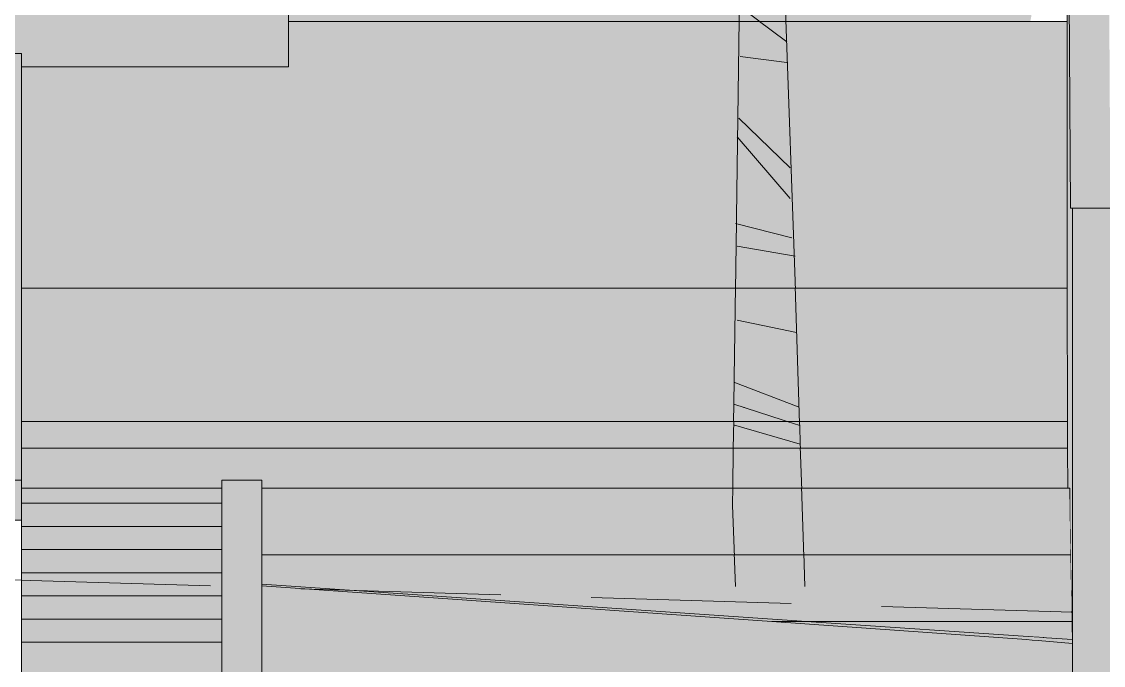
# Model space of a CAD drawing. Header units: centimetres. Extents: x -4381 to 5639, y -3920 to 4826.
# Drawn here: x 88.27 to 96.38, y 30.81 to 35.64 of the extents above; entities that cross this region are included whole.
import ezdxf
from ezdxf.xclip import XClip

# ---------------------------------------------------------------- set-up
doc = ezdxf.new("R2010")
doc.units = ezdxf.units.CM
doc.header["$MEASUREMENT"] = 0
doc.header["$XCLIPFRAME"] = 0
doc.set_wipeout_variables(frame=1)
doc.linetypes.add('Traits', pattern=[0.217778, 0.15, -0.067778])
doc.linetypes.add('Wipeout_Contour', pattern=[100, 0, -100])
for name, color, linetype in [('0- SITE', 7, 'Continuous'), ('Dalles', 7, 'Continuous'), ('Drawing & Figure', 7, 'Continuous'), ('Mur de clôture', 7, 'Continuous'), ('Structural - Bearing', 7, 'Continuous')]:
    doc.layers.add(name, color=color, linetype=linetype)
for name, color, linetype, lineweight in [('0- SITE_Pen_No__1', 7, 'Continuous', 5), ('00- NIVEAUX_Pen_No__20', 1, 'Continuous', 5), ('0_Pen_No__1', 7, 'Continuous', 5), ('Dalles_Pen_No__1', 7, 'Continuous', 5), ('Mur de clôture_Pen_No__1', 7, 'Continuous', 5), ('Mur de clôture_Pen_No__2', 8, 'Continuous', 5), ('Mur de clôture_Pen_No__7', 7, 'Continuous', 5), ('Structural - Bearing_Pen_No__1', 7, 'Continuous', 5)]:
    doc.layers.add(name, color=color, linetype=linetype, lineweight=lineweight)
for name, color, linetype, lineweight, true_color in [('0- SITE_Pen_No__178', 7, 'Continuous', 5, 0xbda888), ('0- SITE_Pen_No__180', 7, 'Continuous', 5, 0xe2e3c6), ('0- SITE_Pen_No__184', 7, 'Continuous', 5, 0xc5d295), ('00-TREES_Pen_No__178', 7, 'Continuous', 5, 0xbda888), ('00-TREES_Pen_No__181', 7, 'Continuous', 5, 0xddeaa8), ('00-TREES_Pen_No__184', 7, 'Continuous', 5, 0xc5d295), ('00-TREES_Pen_No__185', 7, 'Continuous', 5, 0xbce39b), ('0_Pen_No__161', 7, 'Continuous', 5, 0x6a6a6a), ('0_Pen_No__62', 7, 'Continuous', 5, 0xaaaaaa), ('Mur de clôture_Pen_No__180', 7, 'Continuous', 5, 0xe2e3c6), ('veg_Pen_No__158', 7, 'Continuous', 5, 0x7b6544)]:
    doc.layers.add(name, color=color, linetype=linetype, lineweight=lineweight, true_color=true_color)

# ---------------------------------------------------------------- blocks, each defined once
blk = doc.blocks.new('Drawing_7_7', base_point=(-363.0919, 32.2036))
at = {"layer": '00-TREES_Pen_No__185', "linetype": 'Continuous', "lineweight": 0, "ltscale": 10, "true_color": 0x5e714d}
h = blk.add_hatch(color=77, dxfattribs=at)
h.paths.add_polyline_path([(89.2068, 36.6228), (89.2395, 36.5016), (89.3903, 36.4421), (89.472, 36.3502), (89.4932, 36.2203), (89.454, 36.0668), (89.4959, 35.8763), (89.6096, 35.7558), (89.6398, 35.5941), (89.7742, 35.413), (89.9472, 35.0993), (89.9798, 34.9983), (90.069, 35.0482), (90.0816, 34.9269), (90.2121, 34.8672), (90.4057, 34.8802), (90.4945, 34.9821), (90.4852, 35.063), (90.5738, 35.1938), (90.6546, 35.2176), (90.7588, 35.1952), (90.8429, 34.8027), (90.8732, 34.6208), (90.7949, 34.2849), (90.7678, 34.0534), (90.7385, 33.7293), (91.1256, 33.7293), (91.1025, 33.7611), (91.0202, 33.9426), (91.0189, 34.1045), (91.0485, 34.388), (91.0874, 34.5907), (91.1677, 34.6636), (91.2481, 34.7452), (91.3885, 34.8966), (91.3889, 34.8475), (91.4387, 34.7669), (91.5926, 34.6756), (91.7632, 34.6769), (91.8552, 34.7384), (91.8133, 34.9202), (91.801, 35.0213), (91.9335, 35.083), (92.0339, 35.185), (92.0213, 35.3179), (92.0811, 35.4311), (92.2017, 35.5332), (92.3943, 35.6764), (92.4835, 35.7262), (92.4941, 35.8477), (92.4213, 35.9194), (92.42, 36.0813), (92.5115, 36.2121), (92.6002, 36.3256), (92.6599, 36.4562), (92.5702, 36.467), (92.5174, 36.5678), (92.5082, 36.6371), (92.5676, 36.7995), (92.595, 36.9934), (92.4848, 37.0417), (92.4433, 37.1628), (92.5026, 37.3454), (92.4416, 37.3853), (92.481, 37.5186), (92.4888, 37.6286), (92.3462, 37.7604), (92.3047, 37.8815), (92.3156, 37.9712), (92.1821, 38.0425), (92.1717, 38.2534), (91.9969, 38.4255), (91.8662, 38.5054), (91.8849, 38.6964), (91.8516, 38.8985), (91.6199, 38.9487), (91.3852, 39.0163), (91.2627, 39.1483), (91.1413, 39.1474), (91.0308, 39.2274), (90.8891, 39.235), (90.716, 39.1845), (90.4831, 39.0295), (90.4142, 38.9595), (90.2006, 38.9174), (90.0503, 38.9162), (89.9995, 38.7626), (89.8596, 38.5389), (89.7587, 38.4976), (89.6578, 38.4679), (89.67, 38.3755), (89.6098, 38.3143), (89.6712, 38.2252), (89.7013, 38.0722), (89.6826, 37.8812), (89.5621, 37.7589), (89.5142, 37.6053), (89.4634, 37.443), (89.5054, 37.2525), (89.4169, 37.1101), (89.337, 36.9765), (89.3582, 36.8466), (89.3272, 36.7452)])
h.paths.add_polyline_path([(90.9658, 35.2155), (91.1113, 35.2298), (91.2328, 35.2105), (91.3142, 35.1591), (91.3669, 35.0786), (91.372, 35.0614), (91.1663, 34.8544), (91.0451, 34.8245)], flags=0)
at = {"layer": '0_Pen_No__62', "linetype": 'Continuous', "ltscale": 10}
blk.add_hatch(color=256, dxfattribs=at).paths.add_polyline_path([(88.2669, 30.6405), (89.7669, 30.6405), (89.7669, 30.8141), (88.2669, 30.8141)])
at = {"color": 254, "linetype": 'Wipeout_Contour', "lineweight": 0, "ltscale": 289.860205}
blk.add_wipeout([(88.2669, 32.6005), (88.2669, 32.442), (96.1067, 32.442)], dxfattribs=at).dxf.layer = '0- SITE'
at = {"color": 254, "linetype": 'Wipeout_Contour', "lineweight": 0, "ltscale": 391.024946}
blk.add_wipeout([(90.0669, 31.642), (90.0669, 31.4096), (93.8909, 31.142), (96.14, 31.142)], dxfattribs=at).dxf.layer = '0- SITE'
at = {"layer": '0- SITE_Pen_No__178', "linetype": 'Continuous', "ltscale": 10}
for points in [[(88.2669, 32.6005), (88.2669, 32.442), (96.1067, 32.442)], [(90.0669, 31.642), (90.0669, 31.4096), (93.8909, 31.142), (96.14, 31.142)]]:
    blk.add_hatch(color=256, dxfattribs=at).paths.add_polyline_path(points)
at = {"color": 254, "linetype": 'Wipeout_Contour', "lineweight": 0, "ltscale": 376.91238}
blk.add_wipeout([(88.2669, 30.8141), (89.7669, 30.8141), (89.7669, 30.9878), (88.2669, 30.9878)], dxfattribs=at)
at = {"color": 254, "linetype": 'Wipeout_Contour', "lineweight": 0, "ltscale": 589.321302}
blk.add_wipeout([(88.2669, 35.1628), (96.1046, 33.642), (96.103, 35.642), (90.2669, 35.642), (90.2669, 35.3036), (88.2669, 35.3036)], dxfattribs=at).dxf.layer = '0- SITE'
at = {"layer": '0- SITE_Pen_No__178', "linetype": 'Continuous', "ltscale": 10}
blk.add_hatch(color=256, dxfattribs=at).paths.add_polyline_path([(88.2669, 35.1628), (96.1046, 33.642), (96.103, 35.642), (90.2669, 35.642), (90.2669, 35.3036), (88.2669, 35.3036)])
at = {"layer": '0_Pen_No__62', "linetype": 'Continuous', "ltscale": 10}
blk.add_hatch(color=256, dxfattribs=at).paths.add_polyline_path([(88.2669, 30.8141), (89.7669, 30.8141), (89.7669, 30.9878), (88.2669, 30.9878)])
at = {"layer": 'Dalles', "linetype": 'Continuous', "lineweight": 0, "ltscale": 10, "true_color": 0x000000}
for points in [[(84.2669, 35.4036), (88.2669, 35.4036), (88.2669, 35.7036), (84.2669, 35.7036)], [(90.2669, 35.3036), (90.2669, 35.7036), (88.2669, 35.7036), (88.2669, 35.3036)]]:
    blk.add_hatch(color=18, dxfattribs=at).paths.add_polyline_path(points)
at = {"layer": 'Dalles_Pen_No__1', "linetype": 'Continuous', "ltscale": 10}
for p, q in [((90.2669, 35.7036), (90.2669, 35.3036)), ((88.2669, 35.4036), (87.9669, 35.4036)), ((90.2669, 35.3036), (88.2669, 35.3036))]:
    blk.add_line(p, q, dxfattribs=at)
at = {"layer": 'Structural - Bearing_Pen_No__1', "linetype": 'Continuous', "ltscale": 10}
blk.add_line((88.2669, 35.4036), (88.2669, 35.3036), dxfattribs=at)
at = {"layer": 'veg_Pen_No__158', "linetype": 'Continuous', "ltscale": 10}
for p, q in [((93.6537, 35.7526), (94.0034, 35.4898)), ((93.6537, 35.3815), (94.0034, 35.3352))]:
    blk.add_line(p, q, dxfattribs=at)
at = {"color": 254, "linetype": 'Wipeout_Contour', "lineweight": 0, "ltscale": 294.352391}
blk.add_wipeout([(92.2897, 32.142), (90.0669, 31.642), (96.1319, 31.642)], dxfattribs=at).dxf.layer = '0- SITE'
at = {"layer": '0- SITE_Pen_No__178', "linetype": 'Continuous', "ltscale": 10}
blk.add_hatch(color=256, dxfattribs=at).paths.add_polyline_path([(92.2897, 32.142), (90.0669, 31.642), (96.1319, 31.642)])
at = {"color": 254, "linetype": 'Wipeout_Contour', "lineweight": 0, "ltscale": 377.140765}
blk.add_wipeout([(88.2669, 30.9878), (89.7669, 30.9878), (89.7669, 31.1615), (88.2669, 31.1615)], dxfattribs=at)
at = {"color": 254, "linetype": 'Wipeout_Contour', "lineweight": 0, "ltscale": 392.411113}
blk.add_wipeout([(96.1046, 33.642), (88.2669, 33.642), (88.2669, 33.4181), (96.1058, 32.642)], dxfattribs=at).dxf.layer = '0- SITE'
at = {"layer": '0- SITE_Pen_No__184', "linetype": 'Continuous', "ltscale": 10}
blk.add_hatch(color=256, dxfattribs=at).paths.add_polyline_path([(96.1046, 33.642), (88.2669, 33.642), (88.2669, 33.4181), (96.1058, 32.642)])
at = {"layer": '0_Pen_No__62', "linetype": 'Continuous', "ltscale": 10}
blk.add_hatch(color=256, dxfattribs=at).paths.add_polyline_path([(88.2669, 30.9878), (89.7669, 30.9878), (89.7669, 31.1615), (88.2669, 31.1615)])
at = {"layer": '0_Pen_No__161', "linetype": 'Continuous', "ltscale": 10}
blk.add_line((88.2669, 30.9878), (89.7669, 30.9878), dxfattribs=at)
at = {"color": 254, "linetype": 'Wipeout_Contour', "lineweight": 0, "ltscale": 297.403294}
blk.add_wipeout([(96.1319, 31.642), (90.0669, 31.642), (96.14, 31.142)], dxfattribs=at).dxf.layer = '0- SITE'
at = {"layer": '0- SITE_Pen_No__178', "linetype": 'Continuous', "ltscale": 10}
blk.add_hatch(color=256, dxfattribs=at).paths.add_polyline_path([(96.1319, 31.642), (90.0669, 31.642), (96.14, 31.142)])
at = {"layer": '0- SITE_Pen_No__1', "linetype": 'Continuous', "ltscale": 10, "flags": 128}
blk.add_lwpolyline([(90.0669, 31.4096), (90.0669, 28.9036), (90.0669, 28.6036), (90.0669, 26.1802)], dxfattribs=at)
at = {"layer": '0_Pen_No__1', "linetype": 'Continuous', "ltscale": 10}
blk.add_line((90.0669, 28.6036), (90.0669, 31.4233), dxfattribs=at)
at = {"color": 254, "linetype": 'Wipeout_Contour', "lineweight": 0, "ltscale": 377.370297}
blk.add_wipeout([(88.2669, 31.1615), (89.7669, 31.1615), (89.7669, 31.3352), (88.2669, 31.3352)], dxfattribs=at)
at = {"color": 254, "linetype": 'Wipeout_Contour', "lineweight": 0, "ltscale": 291.57088}
blk.add_wipeout([(88.2669, 35.1628), (88.2669, 33.642), (96.1046, 33.642)], dxfattribs=at).dxf.layer = '0- SITE'
at = {"layer": '0- SITE_Pen_No__178', "linetype": 'Continuous', "ltscale": 10}
blk.add_hatch(color=256, dxfattribs=at).paths.add_polyline_path([(88.2669, 35.1628), (88.2669, 33.642), (96.1046, 33.642)])
at = {"layer": '0_Pen_No__62', "linetype": 'Continuous', "ltscale": 10}
blk.add_hatch(color=256, dxfattribs=at).paths.add_polyline_path([(88.2669, 31.1615), (89.7669, 31.1615), (89.7669, 31.3352), (88.2669, 31.3352)])
at = {"layer": '0_Pen_No__161', "linetype": 'Continuous', "ltscale": 10}
blk.add_line((88.2669, 31.1615), (89.7669, 31.1615), dxfattribs=at)
at = {"layer": 'veg_Pen_No__158', "linetype": 'Continuous', "ltscale": 10}
for p, q in [((93.9544, 36.8057), (94.0623, 33.7635)), ((93.6417, 34.9177), (94.0276, 34.5467)), ((93.6296, 34.7786), (94.0276, 34.3147)), ((93.6175, 34.1292), (94.0396, 34.0209)), ((93.6296, 33.9591), (94.0638, 33.8818))]:
    blk.add_line(p, q, dxfattribs=at)
at = {"color": 254, "linetype": 'Wipeout_Contour', "lineweight": 0, "ltscale": 287.561797}
blk.add_wipeout([(90.0669, 32.142), (90.0669, 31.642), (90.2766, 32.142)], dxfattribs=at).dxf.layer = '0- SITE'
at = {"color": 254, "linetype": 'Wipeout_Contour', "lineweight": 0, "ltscale": 300.493293}
blk.add_wipeout([(96.14, 31.142), (93.8909, 31.142), (95.7978, 31.0072)], dxfattribs=at).dxf.layer = '0- SITE'
at = {"layer": '0- SITE_Pen_No__178', "linetype": 'Continuous', "ltscale": 10}
for points in [[(90.0669, 32.142), (90.0669, 31.642), (90.2766, 32.142)], [(96.14, 31.142), (93.8909, 31.142), (95.7978, 31.0072)]]:
    blk.add_hatch(color=256, dxfattribs=at).paths.add_polyline_path(points)
at = {"color": 254, "linetype": 'Wipeout_Contour', "lineweight": 0, "ltscale": 377.600968}
blk.add_wipeout([(88.2669, 31.3352), (89.7669, 31.3352), (89.7669, 31.5089), (88.2669, 31.5089)], dxfattribs=at)
at = {"color": 254, "linetype": 'Wipeout_Contour', "lineweight": 0, "ltscale": 308.726594}
blk.add_wipeout([(96.4279, 34.242), (96.0934, 40.242), (96.1279, 34.242)], dxfattribs=at).dxf.layer = 'Mur de clôture'
at = {"layer": '0_Pen_No__62', "linetype": 'Continuous', "ltscale": 10}
blk.add_hatch(color=256, dxfattribs=at).paths.add_polyline_path([(88.2669, 31.3352), (89.7669, 31.3352), (89.7669, 31.5089), (88.2669, 31.5089)])
at = {"layer": 'Mur de clôture_Pen_No__180', "linetype": 'Continuous', "ltscale": 10}
blk.add_hatch(color=256, dxfattribs=at).paths.add_polyline_path([(96.4279, 34.242), (96.0934, 40.242), (96.1279, 34.242)])
at = {"layer": '0_Pen_No__161', "linetype": 'Continuous', "ltscale": 10}
blk.add_line((88.2669, 31.3352), (89.7669, 31.3352), dxfattribs=at)
at = {"color": 254, "linetype": 'Wipeout_Contour', "lineweight": 0, "ltscale": 287.943916}
blk.add_wipeout([(90.0669, 31.642), (90.7703, 32.142), (90.2766, 32.142)], dxfattribs=at).dxf.layer = '0- SITE'
at = {"color": 254, "linetype": 'Wipeout_Contour', "lineweight": 0, "ltscale": 302.692364}
blk.add_wipeout([(95.7978, 31.0072), (95.842, 31.0038), (96.14, 31.142)], dxfattribs=at).dxf.layer = '0- SITE'
at = {"layer": '0- SITE_Pen_No__178', "linetype": 'Continuous', "ltscale": 10}
for points in [[(90.0669, 31.642), (90.7703, 32.142), (90.2766, 32.142)], [(95.7978, 31.0072), (95.842, 31.0038), (96.14, 31.142)]]:
    blk.add_hatch(color=256, dxfattribs=at).paths.add_polyline_path(points)
at = {"color": 254, "linetype": 'Wipeout_Contour', "lineweight": 0, "ltscale": 377.832776}
blk.add_wipeout([(88.2669, 31.5089), (89.7669, 31.5089), (89.7669, 31.6826), (88.2669, 31.6826)], dxfattribs=at)
at = {"color": 254, "linetype": 'Wipeout_Contour', "lineweight": 0, "ltscale": 310.758498}
blk.add_wipeout([(96.4279, 34.242), (96.3933, 40.242), (96.0934, 40.242)], dxfattribs=at).dxf.layer = 'Mur de clôture'
at = {"layer": '0_Pen_No__62', "linetype": 'Continuous', "ltscale": 10}
blk.add_hatch(color=256, dxfattribs=at).paths.add_polyline_path([(88.2669, 31.5089), (89.7669, 31.5089), (89.7669, 31.6826), (88.2669, 31.6826)])
at = {"layer": 'Mur de clôture_Pen_No__180', "linetype": 'Continuous', "ltscale": 10}
blk.add_hatch(color=256, dxfattribs=at).paths.add_polyline_path([(96.4279, 34.242), (96.3933, 40.242), (96.0934, 40.242)])
at = {"layer": '0_Pen_No__161', "linetype": 'Continuous', "ltscale": 10}
blk.add_line((88.2669, 31.5089), (89.7669, 31.5089), dxfattribs=at)
at = {"color": 254, "linetype": 'Wipeout_Contour', "lineweight": 0, "ltscale": 288.617086}
blk.add_wipeout([(90.0669, 31.642), (91.2744, 32.142), (90.7703, 32.142)], dxfattribs=at).dxf.layer = '0- SITE'
at = {"color": 254, "linetype": 'Wipeout_Contour', "lineweight": 0, "ltscale": 302.755759}
blk.add_wipeout([(95.842, 31.0038), (95.8859, 31.0009), (96.14, 31.142)], dxfattribs=at).dxf.layer = '0- SITE'
at = {"layer": '0- SITE_Pen_No__178', "linetype": 'Continuous', "ltscale": 10}
for points in [[(90.0669, 31.642), (91.2744, 32.142), (90.7703, 32.142)], [(95.842, 31.0038), (95.8859, 31.0009), (96.14, 31.142)]]:
    blk.add_hatch(color=256, dxfattribs=at).paths.add_polyline_path(points)
at = {"color": 254, "linetype": 'Wipeout_Contour', "lineweight": 0, "ltscale": 378.065718}
blk.add_wipeout([(88.2669, 31.6826), (89.7669, 31.6826), (89.7669, 31.8562), (88.2669, 31.8562)], dxfattribs=at)
at = {"layer": '0_Pen_No__62', "linetype": 'Continuous', "ltscale": 10}
blk.add_hatch(color=256, dxfattribs=at).paths.add_polyline_path([(88.2669, 31.6826), (89.7669, 31.6826), (89.7669, 31.8562), (88.2669, 31.8562)])
at = {"layer": '0_Pen_No__161', "linetype": 'Continuous', "ltscale": 10}
blk.add_line((88.2669, 31.6826), (89.7669, 31.6826), dxfattribs=at)
at = {"layer": 'Structural - Bearing_Pen_No__1', "linetype": 'Continuous', "ltscale": 10}
blk.add_line((88.2669, 31.7036), (88.2669, 28.9036), dxfattribs=at)
at = {"color": 254, "linetype": 'Wipeout_Contour', "lineweight": 0, "ltscale": 289.458256}
blk.add_wipeout([(91.2744, 32.142), (90.0669, 31.642), (91.7829, 32.142)], dxfattribs=at).dxf.layer = '0- SITE'
at = {"color": 254, "linetype": 'Wipeout_Contour', "lineweight": 0, "ltscale": 302.267005}
blk.add_wipeout([(96.14, 31.142), (95.8859, 31.0009), (96.1427, 30.9782)], dxfattribs=at).dxf.layer = '0- SITE'
at = {"layer": '0- SITE_Pen_No__178', "linetype": 'Continuous', "ltscale": 10}
for points in [[(91.2744, 32.142), (90.0669, 31.642), (91.7829, 32.142)], [(96.14, 31.142), (95.8859, 31.0009), (96.1427, 30.9782)]]:
    blk.add_hatch(color=256, dxfattribs=at).paths.add_polyline_path(points)
at = {"layer": '0- SITE_Pen_No__180', "linetype": 'Continuous', "lineweight": 0, "ltscale": 10, "true_color": 0x383831}
blk.add_hatch(color=250, dxfattribs=at).paths.add_polyline_path([(93.8909, 31.142), (90.0669, 31.4096), (90.0669, 23.6254), (96.1427, 23.6254), (96.1427, 30.9782), (95.8859, 31.0009), (95.842, 31.0038), (95.7978, 31.0072)])
at = {"layer": '0- SITE_Pen_No__1', "linetype": 'Continuous', "ltscale": 10}
for p, q in [((93.8909, 31.142), (96.14, 31.142)), ((96.1427, 30.9782), (96.14, 31.142)), ((96.1427, 30.9782), (96.1427, 26.942))]:
    blk.add_line(p, q, dxfattribs=at)
at = {"layer": '0- SITE_Pen_No__1', "linetype": 'Continuous', "ltscale": 10, "flags": 128}
blk.add_lwpolyline([(90.0669, 31.4096), (93.8909, 31.142), (95.7978, 31.0072), (95.842, 31.0038), (95.8859, 31.0009), (96.1427, 30.9782)], dxfattribs=at)
at = {"color": 254, "linetype": 'Wipeout_Contour', "lineweight": 0, "ltscale": 290.352259}
blk.add_wipeout([(91.7829, 32.142), (90.0669, 31.642), (92.2897, 32.142)], dxfattribs=at).dxf.layer = '0- SITE'
at = {"layer": '0- SITE_Pen_No__178', "linetype": 'Continuous', "ltscale": 10}
blk.add_hatch(color=256, dxfattribs=at).paths.add_polyline_path([(91.7829, 32.142), (90.0669, 31.642), (92.2897, 32.142)])
at = {"color": 254, "linetype": 'Wipeout_Contour', "lineweight": 0, "ltscale": 297.639239}
blk.add_wipeout([(92.2897, 32.142), (96.1319, 31.642), (92.7889, 32.142)], dxfattribs=at).dxf.layer = '0- SITE'
at = {"layer": '0- SITE_Pen_No__178', "linetype": 'Continuous', "ltscale": 10}
blk.add_hatch(color=256, dxfattribs=at).paths.add_polyline_path([(92.2897, 32.142), (96.1319, 31.642), (92.7889, 32.142)])
at = {"color": 254, "linetype": 'Wipeout_Contour', "lineweight": 0, "ltscale": 298.555065}
blk.add_wipeout([(92.7889, 32.142), (96.1319, 31.642), (93.2743, 32.142)], dxfattribs=at).dxf.layer = '0- SITE'
at = {"layer": '0- SITE_Pen_No__178', "linetype": 'Continuous', "ltscale": 10}
blk.add_hatch(color=256, dxfattribs=at).paths.add_polyline_path([(92.7889, 32.142), (96.1319, 31.642), (93.2743, 32.142)])
at = {"color": 254, "linetype": 'Wipeout_Contour', "lineweight": 0, "ltscale": 299.437354}
blk.add_wipeout([(93.2743, 32.142), (96.1319, 31.642), (93.7398, 32.142)], dxfattribs=at).dxf.layer = '0- SITE'
at = {"layer": '0- SITE_Pen_No__178', "linetype": 'Continuous', "ltscale": 10}
blk.add_hatch(color=256, dxfattribs=at).paths.add_polyline_path([(93.2743, 32.142), (96.1319, 31.642), (93.7398, 32.142)])
at = {"layer": 'veg_Pen_No__158', "linetype": 'Continuous', "ltscale": 10}
blk.add_line((93.5949, 32.0119), (93.6174, 31.4062), dxfattribs=at)
at = {"color": 254, "linetype": 'Wipeout_Contour', "lineweight": 0, "ltscale": 300.273841}
blk.add_wipeout([(93.7398, 32.142), (96.1319, 31.642), (94.1795, 32.142)], dxfattribs=at).dxf.layer = '0- SITE'
at = {"layer": '0- SITE_Pen_No__178', "linetype": 'Continuous', "ltscale": 10}
blk.add_hatch(color=256, dxfattribs=at).paths.add_polyline_path([(93.7398, 32.142), (96.1319, 31.642), (94.1795, 32.142)])
at = {"color": 254, "linetype": 'Wipeout_Contour', "lineweight": 0, "ltscale": 301.758961}
blk.add_wipeout([(94.9566, 32.142), (94.5871, 32.142), (96.1319, 31.642)], dxfattribs=at).dxf.layer = '0- SITE'
at = {"layer": '0- SITE_Pen_No__178', "linetype": 'Continuous', "ltscale": 10}
blk.add_hatch(color=256, dxfattribs=at).paths.add_polyline_path([(94.9566, 32.142), (94.5871, 32.142), (96.1319, 31.642)])
at = {"color": 254, "linetype": 'Wipeout_Contour', "lineweight": 0, "ltscale": 301.052001}
blk.add_wipeout([(94.1795, 32.142), (96.1319, 31.642), (94.5871, 32.142)], dxfattribs=at).dxf.layer = '0- SITE'
at = {"layer": '0- SITE_Pen_No__178', "linetype": 'Continuous', "ltscale": 10}
blk.add_hatch(color=256, dxfattribs=at).paths.add_polyline_path([(94.1795, 32.142), (96.1319, 31.642), (94.5871, 32.142)])
at = {"color": 254, "linetype": 'Wipeout_Contour', "lineweight": 0, "ltscale": 303.697912}
blk.add_wipeout([(96.1237, 32.142), (96.0772, 32.142), (96.1319, 31.642)], dxfattribs=at).dxf.layer = '0- SITE'
at = {"layer": '0- SITE_Pen_No__178', "linetype": 'Continuous', "ltscale": 10}
blk.add_hatch(color=256, dxfattribs=at).paths.add_polyline_path([(96.1237, 32.142), (96.0772, 32.142), (96.1319, 31.642)])
at = {"color": 254, "linetype": 'Wipeout_Contour', "lineweight": 0, "ltscale": 302.38144}
blk.add_wipeout([(94.9566, 32.142), (96.1319, 31.642), (95.2819, 32.142)], dxfattribs=at).dxf.layer = '0- SITE'
at = {"layer": '0- SITE_Pen_No__178', "linetype": 'Continuous', "ltscale": 10}
blk.add_hatch(color=256, dxfattribs=at).paths.add_polyline_path([(94.9566, 32.142), (96.1319, 31.642), (95.2819, 32.142)])
at = {"color": 254, "linetype": 'Wipeout_Contour', "lineweight": 0, "ltscale": 302.905915}
blk.add_wipeout([(95.5568, 32.142), (95.2819, 32.142), (96.1319, 31.642)], dxfattribs=at).dxf.layer = '0- SITE'
at = {"layer": '0- SITE_Pen_No__178', "linetype": 'Continuous', "ltscale": 10}
blk.add_hatch(color=256, dxfattribs=at).paths.add_polyline_path([(95.5568, 32.142), (95.2819, 32.142), (96.1319, 31.642)])
at = {"color": 254, "linetype": 'Wipeout_Contour', "lineweight": 0, "ltscale": 303.318539}
blk.add_wipeout([(95.7776, 32.142), (95.5568, 32.142), (96.1319, 31.642)], dxfattribs=at).dxf.layer = '0- SITE'
at = {"layer": '0- SITE_Pen_No__178', "linetype": 'Continuous', "ltscale": 10}
blk.add_hatch(color=256, dxfattribs=at).paths.add_polyline_path([(95.7776, 32.142), (95.5568, 32.142), (96.1319, 31.642)])
at = {"color": 254, "linetype": 'Wipeout_Contour', "lineweight": 0, "ltscale": 303.595974}
blk.add_wipeout([(95.9487, 32.142), (95.7776, 32.142), (96.1319, 31.642)], dxfattribs=at).dxf.layer = '0- SITE'
at = {"layer": '0- SITE_Pen_No__178', "linetype": 'Continuous', "ltscale": 10}
blk.add_hatch(color=256, dxfattribs=at).paths.add_polyline_path([(95.9487, 32.142), (95.7776, 32.142), (96.1319, 31.642)])
at = {"color": 254, "linetype": 'Wipeout_Contour', "lineweight": 0, "ltscale": 303.673196}
blk.add_wipeout([(95.9487, 32.142), (96.1319, 31.642), (96.0772, 32.142)], dxfattribs=at).dxf.layer = '0- SITE'
at = {"layer": '0- SITE_Pen_No__178', "linetype": 'Continuous', "ltscale": 10}
blk.add_hatch(color=256, dxfattribs=at).paths.add_polyline_path([(95.9487, 32.142), (96.1319, 31.642), (96.0772, 32.142)])
at = {"layer": '0- SITE_Pen_No__1', "linetype": 'Continuous', "ltscale": 10}
for p, q in [((90.0669, 31.642), (96.1319, 31.642)), ((96.1319, 31.642), (96.14, 31.142))]:
    blk.add_line(p, q, dxfattribs=at)
at = {"color": 254, "linetype": 'Wipeout_Contour', "lineweight": 0, "ltscale": 391.090362}
blk.add_wipeout([(96.1067, 32.442), (88.2669, 32.442), (88.2669, 32.3848), (96.1075, 32.142)], dxfattribs=at).dxf.layer = '0- SITE'
at = {"layer": '0- SITE_Pen_No__184', "linetype": 'Continuous', "ltscale": 10}
blk.add_hatch(color=256, dxfattribs=at).paths.add_polyline_path([(96.1067, 32.442), (88.2669, 32.442), (88.2669, 32.3848), (96.1075, 32.142)])
at = {"color": 254, "linetype": 'Wipeout_Contour', "lineweight": 0, "ltscale": 391.388182}
blk.add_wipeout([(96.1058, 32.642), (88.2669, 32.642), (88.2669, 32.6005), (96.1067, 32.442)], dxfattribs=at).dxf.layer = '0- SITE'
at = {"color": 254, "linetype": 'Wipeout_Contour', "lineweight": 0, "ltscale": 672.177715}
blk.add_wipeout([(96.1075, 32.142), (88.2669, 32.3848), (88.2669, 32.142), (89.7669, 32.142), (89.7669, 32.2036), (90.0669, 32.2036), (90.0669, 32.142)], dxfattribs=at).dxf.layer = '0- SITE'
at = {"layer": '0- SITE_Pen_No__184', "linetype": 'Continuous', "ltscale": 10}
for points in [[(96.1058, 32.642), (88.2669, 32.642), (88.2669, 32.6005), (96.1067, 32.442)], [(96.1075, 32.142), (88.2669, 32.3848), (88.2669, 32.142), (89.7669, 32.142), (89.7669, 32.2036), (90.0669, 32.2036), (90.0669, 32.142)]]:
    blk.add_hatch(color=256, dxfattribs=at).paths.add_polyline_path(points)
at = {"layer": '0- SITE_Pen_No__1', "linetype": 'Continuous', "ltscale": 10}
for p, q in [((90.0669, 32.142), (90.2766, 32.142)), ((90.2766, 32.142), (90.7703, 32.142)), ((90.7703, 32.142), (91.2744, 32.142)), ((91.2744, 32.142), (91.7829, 32.142)), ((91.7829, 32.142), (92.2897, 32.142)), ((92.2897, 32.142), (92.7889, 32.142)), ((92.7889, 32.142), (93.2743, 32.142)), ((93.2743, 32.142), (93.7398, 32.142)), ((93.7398, 32.142), (94.1795, 32.142)), ((94.1795, 32.142), (94.5871, 32.142)), ((94.5871, 32.142), (94.9566, 32.142)), ((94.9566, 32.142), (95.2819, 32.142)), ((95.2819, 32.142), (95.5568, 32.142)), ((95.5568, 32.142), (95.7776, 32.142)), ((95.7776, 32.142), (95.9487, 32.142))]:
    blk.add_line(p, q, dxfattribs=at)
at = {"layer": 'Dalles_Pen_No__1', "linetype": 'Continuous', "ltscale": 10, "flags": 128}
blk.add_lwpolyline([(88.2669, 32.2036), (87.9669, 32.2036), (87.3669, 32.2036)], dxfattribs=at)
at = {"layer": 'Structural - Bearing_Pen_No__1', "linetype": 'Continuous', "ltscale": 10}
for q in [(89.7669, 32.2036), (90.0669, 31.4096)]:
    blk.add_line((90.0669, 32.2036), q, dxfattribs=at)
at = {"color": 254, "linetype": 'Wipeout_Contour', "lineweight": 0, "ltscale": 290.273897}
blk.add_wipeout([(88.2669, 33.4181), (88.2669, 32.642), (96.1058, 32.642)], dxfattribs=at).dxf.layer = '0- SITE'
at = {"color": 254, "linetype": 'Wipeout_Contour', "lineweight": 0, "ltscale": 377.770185}
blk.add_wipeout([(88.2669, 32.0299), (89.3821, 32.0299), (89.3821, 32.142), (88.2669, 32.142)], dxfattribs=at).dxf.layer = '0- SITE'
at = {"layer": '0- SITE_Pen_No__178', "linetype": 'Continuous', "ltscale": 10}
blk.add_hatch(color=256, dxfattribs=at).paths.add_polyline_path([(88.2669, 32.0299), (89.3821, 32.0299), (89.3821, 32.142), (88.2669, 32.142)])
at = {"layer": '0- SITE_Pen_No__184', "linetype": 'Continuous', "ltscale": 10}
blk.add_hatch(color=256, dxfattribs=at).paths.add_polyline_path([(88.2669, 33.4181), (88.2669, 32.642), (96.1058, 32.642)])
at = {"layer": '00-TREES_Pen_No__178', "linetype": 'Continuous', "lineweight": 0, "ltscale": 10, "true_color": 0x5e5444}
blk.add_hatch(color=251, dxfattribs=at).paths.add_polyline_path([(93.7629, 38.5895), (93.7219, 37.9291), (93.6668, 37.1283), (93.6424, 35.397), (93.5949, 32.0119), (93.6174, 31.4062), (94.1368, 31.4062), (94.0638, 33.8818), (94.0393, 34.4116), (94.0034, 35.4898), (93.9294, 37.5251), (93.8561, 38.5876), (93.8647, 38.651), (93.8206, 38.7763)])
at = {"layer": '00-TREES_Pen_No__181', "linetype": 'Continuous', "ltscale": 10}
h = blk.add_hatch(color=256, dxfattribs=at)
h.paths.add_polyline_path([(93.2503, 35.1547), (93.2879, 35.081), (93.355, 35.0568), (93.3066, 34.9384), (93.3442, 34.8647), (93.4433, 34.8038), (93.5666, 34.8118), (93.6164, 34.7558), (93.587, 34.6816), (93.6613, 34.6452), (93.7478, 34.6212), (93.7358, 34.5841), (93.6679, 34.4796), (93.8284, 34.4562), (93.8483, 34.3947), (93.9721, 34.334), (93.9974, 34.2478), (94.0719, 34.192), (94.1705, 34.1998), (94.2686, 34.2676), (94.2553, 34.3978), (94.3343, 34.4231), (94.3213, 34.5147), (94.5023, 34.3504), (94.5276, 34.2643), (94.5465, 34.1041), (94.5477, 33.9561), (94.5489, 33.8011), (94.5644, 33.7048), (94.5821, 33.5183), (94.6, 33.2469), (94.5654, 32.855), (94.8297, 32.855), (94.7716, 33.6337), (94.7533, 33.7974), (94.7333, 33.8765), (94.7441, 34.0687), (94.7796, 34.2663), (94.9032, 34.4575), (94.971, 34.5621), (94.9942, 34.5393), (95.1052, 34.5402), (95.2487, 34.4303), (95.3151, 34.5101), (95.4385, 34.5058), (95.4878, 34.4991), (95.5185, 34.6297), (95.5681, 34.6055), (95.6718, 34.6309), (95.7282, 34.6314), (95.7519, 34.7479), (95.6328, 34.8896), (95.5832, 34.9263), (95.6263, 35.0429), (95.601, 35.1237), (95.6303, 35.2103), (95.7237, 35.211), (95.815, 35.2488), (95.9014, 35.2441), (95.95, 35.3362), (95.8579, 35.3918), (95.8621, 35.5328), (95.8002, 35.564), (95.8244, 35.6259), (95.848, 35.7547), (95.7927, 35.8477), (95.7848, 35.9515), (95.7841, 36.0449), (95.7466, 36.1063), (95.7094, 36.1307), (95.6843, 36.1851), (95.6591, 36.2536), (95.6222, 36.241), (95.5305, 36.2456), (95.4683, 36.3191), (95.2833, 36.3124), (95.332, 36.3991), (95.5049, 36.3687), (95.5841, 36.3817), (95.6082, 36.4506), (95.6518, 36.5179), (95.7189, 36.4884), (95.7431, 36.5503), (95.6758, 36.5991), (95.6631, 36.6483), (95.6677, 36.7347), (95.6372, 36.8014), (95.5631, 36.8079), (95.4942, 36.832), (95.4882, 36.9306), (95.3404, 36.8978), (95.389, 36.9968), (95.3202, 37.0086), (95.2038, 37.02), (95.0922, 37.1002), (94.9939, 37.0554), (94.883, 37.0299), (94.9559, 37.1784), (94.8621, 37.2341), (94.7318, 37.2137), (94.5833, 37.2812), (94.4595, 37.3349), (94.3807, 37.2726), (94.3125, 37.2175), (94.27, 37.2347), (94.2011, 37.2659), (94.1343, 37.246), (93.9918, 37.2149), (93.9495, 37.2199), (93.8562, 37.2015), (93.7457, 37.1443), (93.7042, 37.04), (93.6982, 36.9096), (93.7428, 36.843), (93.7856, 36.7693), (93.8175, 36.7449), (93.7067, 36.7194), (93.6381, 36.7065), (93.5589, 36.6988), (93.4855, 36.6242), (93.4369, 36.5199), (93.4746, 36.4339), (93.4752, 36.3528), (93.4564, 36.2787), (93.5381, 36.2), (93.5754, 36.1633), (93.5191, 36.1505), (93.4396, 36.1746), (93.3708, 36.1864), (93.3161, 36.1983), (93.2847, 36.161), (93.3349, 36.0434), (93.3425, 35.9818), (93.343, 35.9201), (93.3069, 35.7965), (93.2885, 35.673), (93.3139, 35.5816), (93.3828, 35.5627), (93.438, 35.4892), (93.6052, 35.5098), (93.6552, 35.4239), (93.6363, 35.3674), (93.5252, 35.3735), (93.4829, 35.3785), (93.3846, 35.3231), (93.3481, 35.2664), (93.3361, 35.2241), (93.2619, 35.2411)])
h.paths.add_polyline_path([(94.3958, 34.5505), (94.4143, 34.5594), (94.4504, 34.683), (94.4869, 34.738), (94.5451, 34.7426), (94.5917, 34.6401), (94.58, 34.5484), (94.5563, 34.4249), (94.4944, 34.4614)], flags=0)
h.paths.add_polyline_path([(94.6732, 34.7327), (94.709, 34.7274), (94.783, 34.7279), (94.8449, 34.7038), (94.9152, 34.623), (94.7605, 34.4511), (94.7045, 34.4014), (94.7159, 34.5248), (94.7223, 34.6041)], flags=0)
at = {"layer": '00-TREES_Pen_No__184', "linetype": 'Continuous', "lineweight": 0, "ltscale": 10, "true_color": 0x939d6f}
h = blk.add_hatch(color=55, dxfattribs=at)
h.paths.add_polyline_path([(90.0507, 34.5116), (90.0685, 34.4421), (90.1202, 34.4421), (90.1539, 34.3904), (90.1023, 34.4083), (90.1538, 34.3388), (90.1022, 34.321), (90.1021, 34.2515), (90.0684, 34.2515), (90.0842, 34.1641), (90.1537, 34.1462), (90.1715, 34.0766), (90.1894, 34.0766), (90.2767, 34.0766), (90.3462, 33.9911), (90.3978, 33.9911), (90.4494, 33.991), (90.4852, 34.0069), (90.5011, 34.0247), (90.5011, 34.0069), (90.5368, 33.9731), (90.5188, 33.8678), (90.5704, 33.8519), (90.6399, 33.8519), (90.7094, 33.8161), (90.7274, 33.8855), (90.7631, 33.9371), (90.7969, 33.9371), (90.8148, 33.9212), (90.8485, 33.9549), (90.8843, 33.937), (90.9539, 34.0939), (90.9718, 34.1117), (91.0572, 34.0938), (91.1108, 34.1116), (91.1267, 34.1632), (91.1109, 34.2506), (91.1804, 34.2505), (91.2658, 34.1988), (91.3194, 34.163), (91.3015, 34.1452), (91.2657, 34.0757), (91.3193, 34.0598), (91.3887, 34.024), (91.4046, 34.0418), (91.4741, 34.0239), (91.5099, 34.0239), (91.492, 33.9901), (91.474, 33.867), (91.5793, 33.9027), (91.613, 33.851), (91.613, 33.8332), (91.6129, 33.713), (91.6139, 33.7125), (91.7182, 33.7636), (91.752, 33.8152), (91.8214, 33.7813), (91.875, 33.7634), (91.9266, 33.7118), (91.9445, 33.7455), (91.9446, 33.8507), (91.8573, 33.9362), (91.8911, 33.9541), (91.9447, 33.954), (91.9964, 34.093), (92.0292, 34.1103), (92.0837, 33.9718), (92.1531, 33.8148), (92.2046, 33.6579), (92.2561, 33.4851), (92.3075, 33.3103), (92.3252, 33.0502), (92.3607, 32.8237), (92.3765, 32.651), (92.412, 32.4067), (92.4118, 32.1644), (92.376, 32.0254), (92.3937, 31.8685), (92.3757, 31.7474), (92.3297, 31.642), (92.6378, 31.642), (92.5843, 31.8168), (92.5507, 32.0432), (92.5153, 32.3907), (92.4995, 32.5456), (92.4819, 32.8078), (92.4642, 33.0322), (92.4466, 33.3102), (92.4308, 33.4671), (92.4468, 33.6061), (92.4648, 33.7808), (92.495, 34.0438), (92.5008, 34.0409), (92.5345, 34.0409), (92.5862, 34.023), (92.5861, 33.9197), (92.5701, 33.8661), (92.6555, 33.866), (92.7091, 33.7965), (92.7607, 33.7269), (92.7428, 33.7448), (92.6395, 33.7111), (92.6216, 33.6575), (92.6216, 33.6238), (92.6215, 33.5543), (92.7088, 33.4668), (92.7089, 33.5363), (92.7944, 33.6753), (92.8302, 33.7964), (92.864, 33.7805), (92.9335, 33.7625), (92.9513, 33.7804), (93.0387, 33.7962), (93.0725, 33.7624), (93.1082, 33.7445), (93.1419, 33.7445), (93.2293, 33.7444), (93.2292, 33.657), (93.2988, 33.7443), (93.2989, 33.8496), (93.3685, 33.9012), (93.4041, 33.78), (93.4558, 33.8316), (93.438, 33.919), (93.4202, 34.0401), (93.4738, 34.0043), (93.5433, 34.04), (93.5592, 33.9884), (93.6644, 33.9347), (93.6981, 33.8493), (93.7159, 33.7619), (93.7516, 33.744), (93.7854, 33.7956), (93.8033, 33.7955), (93.8728, 33.8312), (93.8728, 33.8491), (93.8371, 33.9008), (93.8371, 33.9524), (93.9067, 33.9702), (94.0119, 33.9006), (93.9602, 33.8828), (93.976, 33.8133), (94.0296, 33.8132), (94.0991, 33.7615), (94.0117, 33.7259), (94.0812, 33.7099), (94.0632, 33.5868), (94.1148, 33.5709), (94.1684, 33.553), (94.1843, 33.5708), (94.2023, 33.6562), (94.1685, 33.6562), (94.2024, 33.8131), (94.254, 33.7614), (94.3414, 33.7435), (94.3593, 33.7951), (94.272, 33.8647), (94.3931, 33.9003), (94.4467, 33.8645), (94.4467, 33.9002), (94.4805, 33.934), (94.5322, 33.9697), (94.5679, 33.9518), (94.6196, 34.0034), (94.3776, 34.3173), (94.4292, 34.3351), (94.3241, 34.4385), (94.3599, 34.4742), (94.4115, 34.5437), (94.4632, 34.5774), (94.4475, 34.768), (94.4119, 34.9249), (94.4477, 34.9765), (94.4993, 34.9944), (94.5172, 35.0301), (94.5172, 35.046), (94.5511, 35.1512), (94.5689, 35.1512), (94.6027, 35.1512), (94.6027, 35.1849), (94.6027, 35.2028), (94.5174, 35.3081), (94.5333, 35.324), (94.5691, 35.324), (94.6029, 35.3934), (94.5176, 35.4471), (94.4818, 35.4471), (94.4481, 35.5167), (94.4124, 35.5505), (94.3608, 35.5684), (94.343, 35.6379), (94.3092, 35.6717), (94.2735, 35.6558), (94.2735, 35.6717), (94.2735, 35.7253), (94.2557, 35.8107), (94.2737, 35.8643), (94.2916, 35.9338), (94.24, 35.9498), (94.1863, 35.9339), (94.1169, 35.9499), (94.1169, 35.9677), (94.1527, 36.0729), (94.1707, 36.1583), (94.1171, 36.1941), (93.978, 36.1764), (93.9443, 36.1426), (93.9264, 36.1943), (93.9086, 36.2122), (93.9444, 36.2638), (93.9266, 36.367), (93.8928, 36.3671), (93.7876, 36.4208), (93.7538, 36.3851), (93.6149, 36.4725), (93.5613, 36.5242), (93.5097, 36.5421), (93.4919, 36.5759), (93.4224, 36.5601), (93.4064, 36.5244), (93.3529, 36.576), (93.3369, 36.5244), (93.2834, 36.6118), (93.2496, 36.6119), (93.2318, 36.7151), (93.198, 36.6298), (93.1802, 36.6814), (93.0411, 36.5942), (93.0054, 36.6458), (92.9717, 36.6459), (92.92, 36.6638), (92.8664, 36.6301), (92.8664, 36.6459), (92.7969, 36.646), (92.7274, 36.6461), (92.6242, 36.664), (92.5725, 36.6819), (92.5368, 36.6462), (92.4673, 36.682), (92.4335, 36.6821), (92.3641, 36.7159), (92.3283, 36.6821), (92.2767, 36.716), (92.2767, 36.7517), (92.2409, 36.716), (92.1893, 36.7339), (92.1714, 36.7002), (92.0503, 36.7003), (92.0166, 36.8035), (91.9987, 36.7698), (91.9629, 36.7341), (91.9292, 36.7004), (91.8239, 36.6826), (91.7206, 36.6648), (91.669, 36.6827), (91.5817, 36.7165), (91.5638, 36.6828), (91.5458, 36.6133), (91.4763, 36.6134), (91.4247, 36.6472), (91.3909, 36.5956), (91.373, 36.5777), (91.3372, 36.5261), (91.2856, 36.4924), (91.1823, 36.423), (91.1644, 36.423), (91.0592, 36.4231), (91.0591, 36.3178), (91.0074, 36.3358), (90.92, 36.2842), (90.9378, 36.2147), (90.9895, 36.1968), (91.043, 36.1272), (90.9894, 36.1094), (90.9735, 36.1452), (90.904, 36.0757), (90.9198, 36.0221), (90.9555, 35.9704), (90.9198, 35.9705), (90.9376, 35.9009), (90.9554, 35.7977), (90.9038, 35.8493), (90.8681, 35.901), (90.8164, 35.901), (90.7987, 36.0063), (90.747, 36.0063), (90.7112, 35.9369), (90.6953, 35.9369), (90.6953, 35.8674), (90.6952, 35.7979), (90.7646, 35.7104), (90.6952, 35.7621), (90.6594, 35.6748), (90.6256, 35.6927), (90.572, 35.6927), (90.5383, 35.7106), (90.5025, 35.6412), (90.5203, 35.5895), (90.556, 35.5537), (90.556, 35.5021), (90.5023, 35.4843), (90.4865, 35.5359), (90.4507, 35.5022), (90.3991, 35.536), (90.399, 35.4506), (90.3812, 35.4506), (90.3296, 35.4666), (90.2779, 35.4507), (90.1905, 35.4508), (90.1726, 35.3634), (90.2084, 35.3972), (90.2599, 35.3455), (90.242, 35.3117), (90.2241, 35.2581), (90.2777, 35.1886), (90.3114, 35.1032), (90.2777, 35.1548), (90.2418, 35.0337), (90.2081, 35.0338), (90.1723, 34.9802), (90.1544, 34.9464), (90.1543, 34.9107), (90.1543, 34.8253), (90.2238, 34.8252), (90.1948, 34.8056), (90.1721, 34.7717), (90.1382, 34.6168), (90.1541, 34.5811), (90.1382, 34.5989), (90.1024, 34.5632)])
h.paths.add_polyline_path([(92.0744, 34.1108), (92.0838, 34.1108), (92.1176, 34.0929), (92.1692, 34.0591), (92.2049, 34.0054), (92.2386, 33.9538), (92.2564, 33.9359), (92.2744, 33.9716), (92.3261, 34.0589), (92.3777, 34.0926), (92.4134, 34.0589), (92.4133, 33.9198), (92.3953, 33.7451), (92.3773, 33.6061), (92.3614, 33.5724), (92.3256, 33.5724), (92.2919, 33.6241), (92.2047, 33.8327)], flags=0)
at = {"layer": '00-TREES_Pen_No__185', "linetype": 'Continuous', "lineweight": 0, "ltscale": 10, "true_color": 0x5e714d}
h = blk.add_hatch(color=77, dxfattribs=at)
h.paths.add_polyline_path([(88.5935, 35.8652), (88.6263, 35.744), (88.7771, 35.6845), (88.8588, 35.5926), (88.88, 35.4627), (88.8407, 35.3092), (88.8827, 35.1187), (88.9964, 34.9982), (89.0266, 34.8365), (89.161, 34.6554), (89.334, 34.3417), (89.3666, 34.2407), (89.4558, 34.2906), (89.4683, 34.1693), (89.5989, 34.1096), (89.7925, 34.1226), (89.8813, 34.2245), (89.872, 34.3054), (89.9606, 34.4362), (90.0414, 34.46), (90.1456, 34.4376), (90.2297, 34.0451), (90.26, 33.8632), (90.1817, 33.5273), (90.1546, 33.2958), (90.1253, 32.9717), (90.5124, 32.9717), (90.4893, 33.0035), (90.407, 33.185), (90.4057, 33.3469), (90.4353, 33.6304), (90.4742, 33.8331), (90.5545, 33.906), (90.6348, 33.9876), (90.7753, 34.139), (90.7757, 34.0899), (90.8255, 34.0093), (90.9794, 33.918), (91.15, 33.9193), (91.242, 33.9808), (91.2001, 34.1626), (91.1878, 34.2637), (91.3203, 34.3254), (91.4206, 34.4274), (91.408, 34.5603), (91.4679, 34.6735), (91.5885, 34.7756), (91.7811, 34.9188), (91.8703, 34.9686), (91.8809, 35.0901), (91.8081, 35.1619), (91.8068, 35.3237), (91.8983, 35.4545), (91.987, 35.568), (92.0467, 35.6986), (91.957, 35.7094), (91.9042, 35.8102), (91.895, 35.8795), (91.9544, 36.0419), (91.9818, 36.2358), (91.8716, 36.2841), (91.8301, 36.4052), (91.8894, 36.5878), (91.8284, 36.6278), (91.8678, 36.761), (91.8756, 36.871), (91.7329, 37.0028), (91.6915, 37.1239), (91.7024, 37.2136), (91.5688, 37.2849), (91.5585, 37.4958), (91.3837, 37.6679), (91.253, 37.7478), (91.2717, 37.9388), (91.2383, 38.1409), (91.0067, 38.1911), (90.772, 38.2587), (90.6495, 38.3907), (90.5281, 38.3898), (90.4176, 38.4698), (90.2759, 38.4774), (90.1028, 38.4269), (89.8699, 38.2719), (89.801, 38.2019), (89.5874, 38.1598), (89.4371, 38.1586), (89.3863, 38.005), (89.2464, 37.7813), (89.1455, 37.74), (89.0445, 37.7103), (89.0568, 37.6179), (88.9966, 37.5567), (89.058, 37.4676), (89.0881, 37.3146), (89.0694, 37.1236), (88.9489, 37.0013), (88.901, 36.8477), (88.8502, 36.6854), (88.8922, 36.4949), (88.8037, 36.3525), (88.7238, 36.2189), (88.745, 36.089), (88.714, 35.9876)])
h.paths.add_polyline_path([(90.3526, 34.4579), (90.4981, 34.4722), (90.6196, 34.4529), (90.701, 34.4015), (90.7537, 34.321), (90.7588, 34.3038), (90.553, 34.0968), (90.4319, 34.0669)], flags=0)
at = {"layer": 'Structural - Bearing', "linetype": 'Continuous', "lineweight": 0, "ltscale": 10, "true_color": 0x000000}
blk.add_hatch(color=18, dxfattribs=at).paths.add_polyline_path([(87.9669, 32.2036), (88.2669, 32.2036), (88.2669, 35.4036), (87.9669, 35.4036)])
at = {"layer": 'Structural - Bearing_Pen_No__1', "linetype": 'Continuous', "ltscale": 10}
blk.add_line((88.2669, 35.3036), (88.2669, 32.2036), dxfattribs=at)
at = {"layer": 'veg_Pen_No__158', "linetype": 'Continuous', "ltscale": 10}
for p, q in [((93.6668, 37.1283), (93.5949, 32.0119)), ((94.0623, 33.7635), (94.1368, 31.4062)), ((93.6296, 33.4025), (94.0758, 33.3098)), ((93.6055, 32.9387), (94.0879, 32.7532)), ((93.6056, 32.7724), (94.0999, 32.614)), ((93.6839, 32.7473), (93.6805, 32.7473)), ((93.6034, 32.6181), (94.1031, 32.474))]:
    blk.add_line(p, q, dxfattribs=at)
at = {"color": 254, "linetype": 'Wipeout_Contour', "lineweight": 0, "ltscale": 380.594889}
blk.add_wipeout([(89.3821, 32.142), (89.3821, 32.0299), (89.7669, 32.0299), (89.7669, 32.142)], dxfattribs=at).dxf.layer = '0- SITE'
at = {"color": 254, "linetype": 'Wipeout_Contour', "lineweight": 0, "ltscale": 1540.427123}
blk.add_wipeout([(96.0934, 40.242), (96.0934, 39.642), (96.0956, 39.142), (96.0973, 39.142), (96.0987, 38.642), (96.0998, 37.642), (96.1012, 36.642), (96.103, 35.642), (96.1046, 33.642), (96.1058, 32.642), (96.1067, 32.442), (96.1075, 32.142), (96.1237, 32.142), (96.1279, 31.885), (96.1279, 34.242)], dxfattribs=at).dxf.layer = 'Mur de clôture'
at = {"layer": '0- SITE_Pen_No__178', "linetype": 'Continuous', "ltscale": 10}
blk.add_hatch(color=256, dxfattribs=at).paths.add_polyline_path([(89.3821, 32.142), (89.3821, 32.0299), (89.7669, 32.0299), (89.7669, 32.142)])
at = {"layer": 'Mur de clôture_Pen_No__2', "linetype": 'Continuous', "ltscale": 10}
blk.add_hatch(color=256, dxfattribs=at).paths.add_polyline_path([(96.0934, 40.242), (96.0934, 39.642), (96.0956, 39.142), (96.0973, 39.142), (96.0987, 38.642), (96.0998, 37.642), (96.1012, 36.642), (96.103, 35.642), (96.1046, 33.642), (96.1058, 32.642), (96.1067, 32.442), (96.1075, 32.142), (96.1237, 32.142), (96.1279, 31.885), (96.1279, 34.242)])
at = {"layer": '0- SITE_Pen_No__1', "linetype": 'Continuous', "ltscale": 10}
for p, q in [((96.103, 35.642), (96.1012, 36.642)), ((96.103, 35.642), (90.2669, 35.642)), ((96.1046, 33.642), (96.103, 35.642)), ((96.1046, 33.642), (88.2669, 33.642)), ((96.1058, 32.642), (96.1046, 33.642)), ((88.2669, 32.642), (96.1058, 32.642)), ((96.1067, 32.442), (96.1058, 32.642)), ((88.2669, 32.442), (96.1067, 32.442)), ((96.1075, 32.142), (96.1067, 32.442)), ((89.3821, 32.142), (88.2669, 32.142)), ((89.3821, 32.142), (89.7669, 32.142)), ((95.9487, 32.142), (96.0772, 32.142)), ((96.1237, 32.142), (96.0772, 32.142)), ((96.1319, 31.642), (96.1237, 32.142))]:
    blk.add_line(p, q, dxfattribs=at)
at = {"layer": 'Mur de clôture_Pen_No__7', "linetype": 'Continuous', "ltscale": 10}
blk.add_line((96.0934, 40.242), (96.1279, 34.242), dxfattribs=at)
at = {"color": 254, "linetype": 'Wipeout_Contour', "lineweight": 0, "ltscale": 378.299793}
blk.add_wipeout([(88.2669, 31.8562), (89.7669, 31.8562), (89.7669, 32.0299), (88.2669, 32.0299)], dxfattribs=at)
at = {"color": 254, "linetype": 'Wipeout_Contour', "lineweight": 0, "ltscale": 608.426098}
blk.add_wipeout([(96.1279, 34.242), (96.1279, 31.885), (96.1319, 31.642), (96.14, 31.142), (96.1427, 30.9782), (96.1427, 34.242)], dxfattribs=at).dxf.layer = 'Mur de clôture'
at = {"layer": '0_Pen_No__1', "linetype": 'Continuous', "lineweight": 0, "ltscale": 10, "true_color": 0x000000}
blk.add_hatch(color=18, dxfattribs=at).paths.add_polyline_path([(51.7464, 23.6254), (100.4427, 23.6254), (100.4427, 28.6036), (100.4427, 31.0298), (96.4427, 31.2036), (96.4427, 28.6036), (96.1427, 28.3036), (96.1427, 31.0081), (90.0669, 31.4233), (90.0669, 28.6036), (63.6669, 28.6036), (63.6669, 31.9036), (61.6669, 31.9036), (61.6669, 28.6036), (55.5299, 28.6036), (55.5297, 32.4036), (52.7786, 32.3089), (51.7464, 32.3089)])
at = {"layer": '0_Pen_No__62', "linetype": 'Continuous', "ltscale": 10}
blk.add_hatch(color=256, dxfattribs=at).paths.add_polyline_path([(88.2669, 31.8562), (89.7669, 31.8562), (89.7669, 32.0299), (88.2669, 32.0299)])
at = {"layer": 'Dalles', "linetype": 'Continuous', "lineweight": 0, "ltscale": 10, "true_color": 0x000000}
blk.add_hatch(color=18, dxfattribs=at).paths.add_polyline_path([(88.2669, 31.9036), (88.2669, 32.2036), (70.8669, 32.2036), (70.8669, 31.9036)])
at = {"layer": 'Mur de clôture', "linetype": 'Continuous', "lineweight": 0, "ltscale": 10, "true_color": 0x000000}
blk.add_hatch(color=18, dxfattribs=at).paths.add_polyline_path([(96.4427, 26.942), (96.4427, 34.242), (96.1427, 34.242), (96.1427, 26.942)])
at = {"layer": 'Mur de clôture_Pen_No__2', "linetype": 'Continuous', "ltscale": 10}
blk.add_hatch(color=256, dxfattribs=at).paths.add_polyline_path([(96.1279, 34.242), (96.1279, 31.885), (96.1319, 31.642), (96.14, 31.142), (96.1427, 30.9782), (96.1427, 34.242)])
at = {"layer": 'Structural - Bearing', "linetype": 'Continuous', "lineweight": 0, "ltscale": 10, "true_color": 0x000000}
blk.add_hatch(color=18, dxfattribs=at).paths.add_polyline_path([(90.0669, 28.9036), (90.0669, 32.2036), (89.7669, 32.2036), (89.7669, 28.9036)])
at = {"layer": '00- NIVEAUX_Pen_No__20', "linetype": 'Traits', "ltscale": 10, "flags": 128}
blk.add_lwpolyline([(55.5297, 32.4036), (63.6669, 32.2036), (96.1427, 31.2128)], dxfattribs=at)
at = {"layer": '0_Pen_No__1', "linetype": 'Continuous', "ltscale": 10}
for p, q in [((90.0669, 31.4233), (96.1427, 31.0081)), ((96.1427, 31.0081), (96.1427, 28.3036))]:
    blk.add_line(p, q, dxfattribs=at)
at = {"layer": '0_Pen_No__161', "linetype": 'Continuous', "ltscale": 10}
for p, q in [((88.2669, 32.0299), (89.7669, 32.0299)), ((88.2669, 31.8562), (89.7669, 31.8562))]:
    blk.add_line(p, q, dxfattribs=at)
at = {"layer": 'Dalles_Pen_No__1', "linetype": 'Continuous', "ltscale": 10}
for p, q in [((88.2669, 32.2036), (88.2669, 31.9036)), ((88.2669, 31.9036), (87.9669, 31.9036))]:
    blk.add_line(p, q, dxfattribs=at)
at = {"layer": 'Mur de clôture_Pen_No__1', "linetype": 'Continuous', "ltscale": 10}
for p, q in [((96.1427, 34.242), (96.1279, 34.242)), ((96.1427, 34.242), (96.1427, 30.9782)), ((96.4427, 34.242), (96.1427, 34.242))]:
    blk.add_line(p, q, dxfattribs=at)
at = {"layer": 'Structural - Bearing_Pen_No__1', "linetype": 'Continuous', "ltscale": 10}
for p, q in [((89.7669, 32.2036), (89.7669, 28.9036)), ((88.2669, 31.9036), (88.2669, 31.7036))]:
    blk.add_line(p, q, dxfattribs=at)

msp = doc.modelspace()

# ---------------------------------------------------------------- block references
at = {"layer": 'Drawing & Figure', "color": 151, "linetype": 'Continuous', "lineweight": 5, "ltscale": 10, "true_color": 0x80c2ff}
ref = msp.add_blockref('Drawing_7_7', (-363.09186, 32.20361), dxfattribs=at)
XClip(ref).set_block_clipping_path([(51.7463984619, 23.6253966175), (100.4426918859, 45.1170657245)])

doc.saveas('drawing.dxf')
